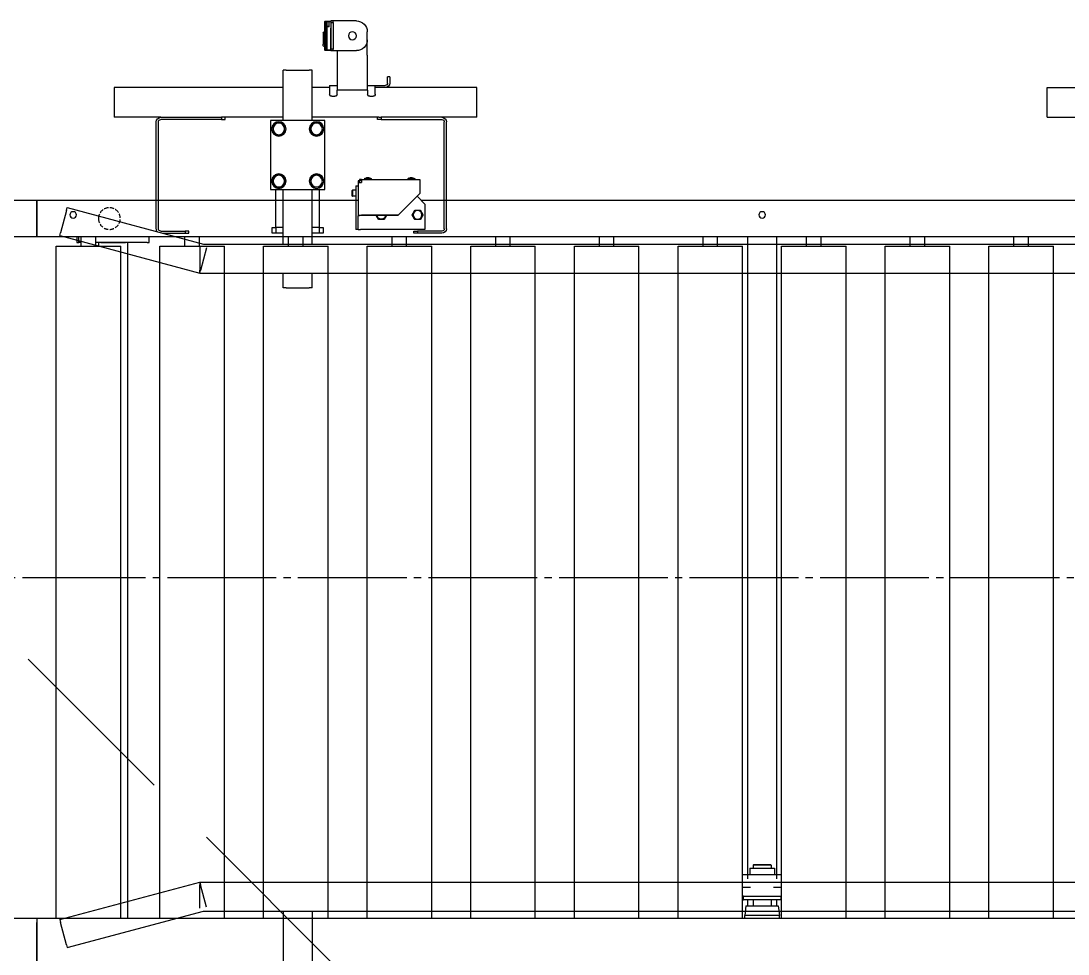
# Model space of a CAD drawing. Header units: millimetres. Extents: x -383313 to -161684, y -117025 to 99224.
# Drawn here: x -345357 to -343914, y -11153 to -9866 of the extents above; entities that cross this region are included whole.
import ezdxf

# ---------------------------------------------------------------- set-up
doc = ezdxf.new("R2010")
doc.units = ezdxf.units.MM
doc.header["$MEASUREMENT"] = 0
for name, pattern in [('DASHED', [0.75, 0.5, -0.25]), ('ESKD_shtrih', [4, 3, -1]), ('ESKD_shtrihpunktir', [18, 15, -1, 1, -1])]:
    doc.linetypes.add(name, pattern=pattern)
doc.layers.add('PDF_Geometry', color=7, linetype='Continuous')
doc.layers.add('PV-3401', color=7, linetype='Continuous')

# ---------------------------------------------------------------- blocks, each defined once
blk = doc.blocks.new('A$Cdbab0bab')
at = {"color": 3}
for p, q in [((1472, 549.1), (1472, 544.8)), ((1552.3, 549.1), (1472, 549.1)), ((1479, 550.1), (1479, 549.1)), ((1480, 550.7), (1479.4, 550.4)), ((1481.3, 550.5), (1481.3, 549.1)), ((1482.2, 551.7), (1481.4, 550.9)), ((1485.1, 551.7), (1485.9, 550.9)), ((1486, 550.5), (1486, 549.1)), ((1487.3, 550.7), (1487.9, 550.4)), ((1488.3, 550.1), (1488.3, 549.1)), ((1539, 550.1), (1539, 549.1)), ((1540, 550.7), (1539.4, 550.4)), ((1541.3, 550.5), (1541.3, 549.1)), ((1542.2, 551.7), (1541.4, 550.9)), ((1545.1, 551.7), (1545.9, 550.9)), ((1546, 550.5), (1546, 549.1)), ((1547.3, 550.7), (1547.9, 550.4)), ((1548.3, 550.1), (1548.3, 549.1)), ((1552.3, 549.1), (1555, 549.1)), ((1552.3, 549.1), (1552.3, 544.8)), ((1555, 549.1), (1555, 547.1)), ((1472, 544.8), (1472, 529.6)), ((1552.3, 547.1), (1555, 547.1)), ((1555, 547.1), (1557, 547.1)), ((1555, 544.7), (1555, 547.1)), ((1557, 547.1), (1557, 544.4)), ((1557, 544.4), (1557, 499.3)), ((1560, 540), (1557, 540)), ((1560, 540), (1560, 520)), ((1560, 534.2), (1564.7, 534.2)), ((1564.7, 534.2), (1564.7, 525.7)), ((1565, 533.9), (1564.7, 534.2)), ((0, 478), (0, 520)), ((0, 520), (470, 520)), ((560, 520), (1470, 520)), ((1465, 515), (1475.7, 525.7)), ((1472, 529.6), (1472, 529.4)), ((1502, 499.7), (1472, 529.6)), ((1472, 529.4), (1502, 499.5)), ((1557, 520), (1560, 520)), ((1560, 525.7), (1564.7, 525.7)), ((1560, 520), (1560, 480)), ((1560, 520), (2000, 520)), ((1565, 526), (1564.7, 525.7)), ((1565, 526), (1565, 533.9)), ((2000, 520), (2000, 478)), ((1465, 515), (1465, 480)), ((1502, 499.7), (1552.3, 499.7)), ((1502, 499.5), (1502, 499.7)), ((1552.3, 499.5), (1502, 499.5)), ((1555, 498.8), (1555, 499.3)), ((1555, 498.8), (1557, 498.8)), ((1557, 499.3), (1557, 498.8)), ((1557, 480), (1557, 498.8)), ((0, 470), (0, 478)), ((1465, 480), (1553.7, 480)), ((1557, 480), (1553.7, 480)), ((1557, 480), (1560, 480)), ((2000, 478), (2000, 470)), ((0, 470), (1865, 470)), ((632.8, 457), (632.8, 470)), ((652.8, 457), (652.8, 470)), ((775.7, 457), (775.7, 470)), ((795.7, 457), (795.7, 470)), ((918.6, 457), (918.6, 470)), ((938.6, 457), (938.6, 470)), ((980, 470), (980, -416)), ((1020, 470), (1020, -416)), ((1061.4, 457), (1061.4, 470)), ((1081.4, 457), (1081.4, 470)), ((1204.3, 457), (1204.3, 470)), ((1224.3, 457), (1224.3, 470)), ((1347.2, 457), (1347.2, 470)), ((1367.2, 457), (1367.2, 470)), ((1490.1, 457), (1490.1, 470)), ((1510.1, 457), (1510.1, 470)), ((1632.9, 457), (1632.9, 470)), ((1652.9, 457), (1652.9, 470)), ((1775.8, 457), (1775.8, 470)), ((1795.8, 457), (1795.8, 470)), ((1845, 462), (1845, 470)), ((1865, 470), (2000, 470)), ((1918.7, 457), (1918.7, 470)), ((1938.7, 457), (1938.7, 470)), ((1942, 462), (1942, 470)), ((1945, 470), (1945, 462)), ((642.8, 457), (598.3, 457)), ((598.3, -470), (598.3, 457)), ((687.3, 457), (642.8, 457)), ((687.3, -470), (687.3, 457)), ((785.7, 457), (741.2, 457)), ((741.2, -470), (741.2, 457)), ((830.2, 457), (785.7, 457)), ((830.2, -470), (830.2, 457)), ((928.6, 457), (884.1, 457)), ((884.1, -470), (884.1, 457)), ((973.1, 457), (928.6, 457)), ((973.1, -470), (973.1, 457)), ((1071.4, 457), (1026.9, 457)), ((1026.9, -470), (1026.9, 457)), ((1115.9, 457), (1071.4, 457)), ((1115.9, -470), (1115.9, 457)), ((1214.3, 457), (1169.8, 457)), ((1169.8, -470), (1169.8, 457)), ((1258.8, 457), (1214.3, 457)), ((1258.8, -470), (1258.8, 457)), ((1357.2, 457), (1312.7, 457)), ((1312.7, -470), (1312.7, 457)), ((1401.7, 457), (1357.2, 457)), ((1401.7, -470), (1401.7, 457)), ((1500.1, 457), (1455.6, 457)), ((1455.6, 104), (1455.6, 457)), ((1544.6, 457), (1500.1, 457)), ((1544.6, 104), (1544.6, 457)), ((1642.9, 457), (1598.4, 457)), ((1598.4, -470), (1598.4, 457)), ((1687.4, 457), (1642.9, 457)), ((1687.4, -470), (1687.4, 457)), ((1785.8, 457), (1741.3, 457)), ((1741.3, -470), (1741.3, 457)), ((1830.3, 457), (1785.8, 457)), ((1830.3, -470), (1830.3, 457)), ((1848, 462), (1845, 462)), ((1848, 462), (1855, 462)), ((1848, 462), (1865, 462)), ((1865, 462), (1918.7, 462)), ((1875, 462), (1875, -470)), ((1912, 462), (1878, 462)), ((1928.7, 457), (1884.2, 457)), ((1884.2, -470), (1884.2, 457)), ((1915, 462), (1915, 457)), ((1973.2, 457), (1928.7, 457)), ((1938.7, 462), (1942, 462)), ((1945, 462), (1942, 462)), ((1973.2, -470), (1973.2, 457)), ((1455.6, -470), (1455.6, 104)), ((1544.6, -470), (1544.6, 104)), ((1016.9, -401.2), (983.1, -401.2)), ((983.1, -401.2), (983.1, -410)), ((988.5, -396.2), (987.5, -397.2)), ((987.5, -397.2), (1012.5, -397.2)), ((987.5, -397.2), (987.5, -401.2)), ((1011.5, -396.2), (988.5, -396.2)), ((1011.5, -396.2), (1012.5, -397.2)), ((1012.5, -397.2), (1012.5, -401.2)), ((1016.9, -401.2), (1016.9, -410)), ((1026.9, -410), (973.1, -410)), ((973.1, -428), (984.1, -428)), ((1015.9, -428), (1026.9, -428)), ((973.1, -440), (974.2, -440)), ((974.2, -445), (973.1, -445)), ((974.2, -440), (974.2, -445)), ((1025.8, -440), (974.2, -440)), ((974.2, -445), (1025.8, -445)), ((980, -445), (980, -453)), ((987.5, -445), (987.5, -453)), ((1012.5, -445), (1012.5, -453)), ((1020, -445), (1020, -453)), ((1025.8, -445), (1025.8, -440)), ((1025.8, -440), (1026.9, -440)), ((1026.9, -445), (1025.8, -445)), ((977.6, -453), (976, -466.6)), ((1022.4, -453), (977.6, -453)), ((1022.4, -453), (1024, -466.6)), ((0, -470), (0, -476.3)), ((2000, -470), (0, -470)), ((0, -580), (0, -476.3)), ((976, -466.6), (1024, -466.6)), ((976, -470), (976, -466.6)), ((1024, -470), (1024, -466.6)), ((2000, -470), (2000, -476.3)), ((2000, -476.3), (2000, -580))]:
    blk.add_line(p, q, dxfattribs=at)
at = {"color": 1, "linetype": 'ESKD_shtrihpunktir', "ltscale": 10}
blk.add_line((2000, 0), (0, 0), dxfattribs=at)
at = {"color": 3}
for centre, radius in [((1475, 500), 6), ((1000, 500), 4.5), ((1950, 500), 4.5)]:
    blk.add_circle(centre, radius, dxfattribs=at)
at = {"color": 94, "linetype": 'ESKD_shtrih', "ltscale": 2}
blk.add_circle((1900, 495), 15, dxfattribs=at)
at = {"color": 3}
blk.add_arc((1525, 500), 6, 184.8667, 355.1333, dxfattribs=at)
for centre, major_axis, start_param, end_param in [((1483.6, 550.7), (3.7, 0), 0.152121, 2.989472), ((1483.6, 551.7), (-1.5, 0), 3.229193, 6.195585), ((1543.6, 550.7), (3.7, 0), 0.152121, 2.989472), ((1543.6, 551.7), (-1.5, 0), 3.229193, 6.195585), ((1552.3, 544.4), (-4.7, 0), 3.141593, 4.712389), ((1552.3, 499.3), (-4.7, 0), 3.141593, 4.712389), ((1552.3, 499.3), (-2.7, 0), 3.141593, 4.712389)]:
    blk.add_ellipse(centre, major_axis=major_axis, ratio=0.087156, start_param=start_param, end_param=end_param, dxfattribs=at)
for points, weights in [([(1481.3, 550.5), (1480.2, 551), (1479, 550.1)], [1.10447333225, 1.27533595138, 1.10447333224]), ([(1486, 550.5), (1483.6, 551.2), (1481.3, 550.5)], [1.10447333225, 1.27533595138, 1.10447333224]), ([(1488.3, 550.1), (1487.1, 551), (1486, 550.5)], [1.10447333225, 1.27533595138, 1.10447333224]), ([(1541.3, 550.5), (1540.2, 551), (1539, 550.1)], [1.10447333225, 1.27533595138, 1.10447333224]), ([(1546, 550.5), (1543.6, 551.2), (1541.3, 550.5)], [1.10447333225, 1.27533595138, 1.10447333224]), ([(1548.3, 550.1), (1547.1, 551), (1546, 550.5)], [1.10447333225, 1.27533595138, 1.10447333224]), ([(1471.2, 506.5), (1469.4, 503.2), (1467.5, 500)], [1.2245094272, 1.41394169484, 1.2245094272]), ([(1478.8, 506.5), (1475, 506.5), (1471.2, 506.5)], [1.2245094272, 1.41394169484, 1.2245094272]), ([(1482.5, 500), (1480.6, 503.2), (1478.8, 506.5)], [1.2245094272, 1.41394169484, 1.2245094272]), ([(1467.5, 500), (1469.4, 496.7), (1471.2, 493.5)], [1.2245094272, 1.41394169484, 1.2245094272]), ([(1471.2, 493.5), (1475, 493.5), (1478.8, 493.5)], [1.2245094272, 1.41394169484, 1.2245094272]), ([(1478.8, 493.5), (1480.6, 496.7), (1482.5, 500)], [1.2245094272, 1.41394169484, 1.2245094272]), ([(1517.8, 499.5), (1519.5, 496.6), (1521.2, 493.5)], [1.24912025387, 1.40071239218, 1.2245094272]), ([(1521.2, 493.5), (1525, 493.5), (1528.8, 493.5)], [1.2245094272, 1.41394169484, 1.2245094272]), ([(1528.8, 493.5), (1530.5, 496.6), (1532.2, 499.5)], [1.2245094272, 1.40071239218, 1.24912025387])]:
    blk.add_rational_spline(points, weights, degree=2, dxfattribs=at)
blk = doc.blocks.new('A$Cf5759c35')
at = {"layer": 'PDF_Geometry', "color": 8, "lineweight": 13}
for points in [[(13288.3, 7344.8), (13114.7, 7518.4)], [(13538, 7095.1), (13360.2, 7272.9)]]:
    blk.add_lwpolyline(points, dxfattribs=at)
blk = doc.blocks.new('*U205')
at = {"layer": 'PV-3401'}
for p, q in [((13830.6, -4252.2), (13830.6, -4116.7)), ((13870.6, -4252.2), (13870.6, -4116.7)), ((13531.8, -4205.7), (13523.5, -4236.6)), ((13531.8, -4205.7), (13532.8, -4201.8)), ((13532.8, -4201.8), (13720.9, -4252.2)), ((13522.4, -4240.4), (13523.5, -4236.6)), ((13522.4, -4240.4), (13715.6, -4292.2)), ((13715.6, -4256.2), (13715.6, -4288.2)), ((13724.9, -4257.4), (13716.7, -4288.3)), ((13720.9, -4252.2), (15260.4, -4252.2)), ((13715.6, -4292.2), (13715.6, -4288.2)), ((13715.6, -4292.2), (13716.7, -4288.3)), ((13715.6, -4292.2), (15265.6, -4292.2)), ((13834.6, -5112.2), (13830.6, -5112.2)), ((13830.6, -5112.2), (13830.6, -5132.2)), ((13834.6, -5112.2), (13866.6, -5112.2)), ((13870.6, -5112.2), (13866.6, -5112.2)), ((13870.6, -5112.2), (13870.6, -5132.2)), ((13522.4, -5184), (13715.6, -5132.2)), ((13715.6, -5132.2), (15265.6, -5132.2)), ((13715.6, -5132.2), (13715.6, -5136.2)), ((13715.6, -5132.2), (13716.7, -5136.1)), ((13715.6, -5168.2), (13715.6, -5136.2)), ((13724.9, -5167), (13716.7, -5136.1)), ((13532.8, -5222.6), (13720.9, -5172.2)), ((13720.9, -5172.2), (15260.4, -5172.2)), ((13830.6, -5172.2), (13830.6, -5247.7)), ((13870.6, -5172.2), (13870.6, -5247.7)), ((13522.4, -5184), (13523.5, -5187.8)), ((13531.8, -5218.7), (13523.5, -5187.8)), ((13655.6, -5193.5), (13655.6, -5340.9)), ((13658.6, -5193.5), (13658.6, -5340.9)), ((13661.9, -5190.2), (13695.6, -5190.2)), ((13664.9, -5187.2), (13695.6, -5187.2)), ((13695.6, -5187.2), (13700.6, -5187.2)), ((13695.6, -5190.2), (13695.6, -5187.2)), ((13700.6, -5190.2), (13695.6, -5190.2)), ((13700.6, -5187.2), (13700.6, -5190.2)), ((13820.6, -5187.2), (13815.6, -5187.2)), ((13815.6, -5187.2), (13815.6, -5195.2)), ((13815.6, -5195.2), (13820.6, -5195.2)), ((13830.6, -5187.2), (13820.6, -5187.2)), ((13820.6, -5195.2), (13820.6, -5187.2)), ((13820.6, -5195.2), (13820.6, -5247.7)), ((13830.6, -5195.2), (13820.6, -5195.2)), ((13880.6, -5187.2), (13870.6, -5187.2)), ((13880.6, -5195.2), (13870.6, -5195.2)), ((13885.6, -5187.2), (13880.6, -5187.2)), ((13880.6, -5187.2), (13880.6, -5195.2)), ((13880.6, -5195.2), (13880.6, -5247.7)), ((13880.6, -5195.2), (13885.6, -5195.2)), ((13885.6, -5195.2), (13885.6, -5187.2)), ((14010.6, -5187.2), (14010.6, -5190.2)), ((14015.6, -5187.2), (14010.6, -5187.2)), ((14010.6, -5190.2), (14015.6, -5190.2)), ((14015.6, -5190.2), (14015.6, -5187.2)), ((14049.3, -5187.2), (14015.6, -5187.2)), ((14049.3, -5190.2), (14015.6, -5190.2)), ((14052.6, -5193.5), (14052.6, -5340.9)), ((14055.6, -5193.5), (14055.6, -5340.9)), ((13531.8, -5218.7), (13532.8, -5222.6)), ((13813.1, -5342.7), (13813.1, -5247.7)), ((13813.1, -5247.7), (13888.1, -5247.7)), ((13888.1, -5247.7), (13888.1, -5342.7)), ((13597.4, -5350.7), (13597.4, -5347.2)), ((13661.9, -5347.2), (13597.4, -5347.2)), ((13597.4, -5384.7), (13597.4, -5350.7)), ((13745.6, -5344.2), (13661.9, -5344.2)), ((13661.9, -5347.2), (13745.6, -5347.2)), ((13745.6, -5344.2), (13750.6, -5344.2)), ((13745.6, -5347.2), (13745.6, -5344.2)), ((13748.6, -5347.2), (13745.6, -5347.2)), ((13830.6, -5347.2), (13748.6, -5347.2)), ((13750.6, -5344.2), (13750.6, -5347.2)), ((13888.1, -5342.7), (13813.1, -5342.7)), ((13830.6, -5342.7), (13830.6, -5412.2)), ((13870.6, -5342.7), (13870.6, -5412.2)), ((13962.6, -5347.2), (13870.6, -5347.2)), ((13965.6, -5344.2), (13960.6, -5344.2)), ((13960.6, -5344.2), (13960.6, -5347.2)), ((13962.6, -5347.2), (13965.6, -5347.2)), ((13965.6, -5344.2), (14049.3, -5344.2)), ((13965.6, -5347.2), (13965.6, -5344.2)), ((14049.3, -5347.2), (13965.6, -5347.2)), ((14097.4, -5347.2), (14049.3, -5347.2)), ((14097.4, -5347.2), (14097.4, -5350.7)), ((14097.4, -5350.7), (14097.4, -5384.7)), ((14883.9, -5347.2), (14931.9, -5347.2)), ((14883.9, -5347.2), (14883.9, -5350.7)), ((14883.9, -5350.7), (14883.9, -5384.7)), ((13597.4, -5388.2), (13597.4, -5384.7)), ((13894.5, -5384.9), (13894.5, -5379.2)), ((13894.5, -5391.2), (13894.5, -5384.9)), ((13897.5, -5376.2), (13902, -5376.2)), ((13905, -5379.2), (13905, -5384.9)), ((13905, -5391.2), (13905, -5384.9)), ((13905.5, -5385.2), (13946.5, -5385.2)), ((13905.5, -5385.2), (13905.5, -5387)), ((13946.5, -5387), (13946.5, -5385.2)), ((13947, -5384.9), (13947, -5379.2)), ((13947, -5384.9), (13947, -5391.2)), ((13950, -5376.2), (13954.5, -5376.2)), ((13957.5, -5379.2), (13957.5, -5384.9)), ((13957.5, -5384.9), (13957.5, -5391.2)), ((14097.4, -5384.7), (14097.4, -5388.2)), ((14883.9, -5384.7), (14883.9, -5388.2)), ((13830.6, -5388.2), (13597.4, -5388.2)), ((13894.5, -5388.2), (13870.6, -5388.2)), ((13894.5, -5391.2), (13905, -5391.2)), ((13905.5, -5388.2), (13905, -5388.2)), ((13905, -5391.2), (13905.5, -5391.2)), ((13905.5, -5387), (13905.5, -5428.3)), ((13946.5, -5428.3), (13946.5, -5387)), ((13947, -5388.2), (13946.5, -5388.2)), ((13946.5, -5391.2), (13947, -5391.2)), ((13947, -5391.2), (13957.5, -5391.2)), ((14097.4, -5388.2), (13957.5, -5388.2)), ((13957.5, -5391.2), (13971.2, -5391.2)), ((13974.5, -5394.5), (13974.5, -5400.2)), ((13977.5, -5400.2), (13977.5, -5394.5)), ((14883.9, -5388.2), (15023.8, -5388.2)), ((13834.6, -5412.2), (13830.6, -5412.2)), ((13834.6, -5412.2), (13866.6, -5412.2)), ((13870.6, -5412.2), (13866.6, -5412.2)), ((13974.5, -5400.2), (13974.5, -5403.2)), ((13977.5, -5403.2), (13974.5, -5403.2)), ((13977.5, -5403.2), (13977.5, -5400.2)), ((13905.5, -5428.3), (13905.5, -5432.8)), ((13946.5, -5432.8), (13946.5, -5428.3)), ((13888.3, -5439.4), (13888, -5439.7)), ((13888, -5439.7), (13888, -5440.6)), ((13888, -5440.6), (13888.3, -5440.4)), ((13888, -5440.6), (13888, -5471.8)), ((13890.8, -5439.4), (13888.3, -5439.4)), ((13888.3, -5440.4), (13888.3, -5439.4)), ((13888.3, -5440.4), (13890.8, -5440.4)), ((13888.3, -5471.9), (13888.3, -5440.4)), ((13896.1, -5439.4), (13890.8, -5439.4)), ((13890.8, -5440.4), (13890.8, -5439.4)), ((13890.8, -5440.4), (13890.8, -5439.4)), ((13890.8, -5439.5), (13890.8, -5439.5)), ((13890.8, -5440.4), (13896.1, -5440.4)), ((13890.8, -5440.4), (13890.8, -5471.9)), ((13890.8, -5440.4), (13890.8, -5440.4)), ((13890.8, -5471.9), (13890.8, -5440.4)), ((13896.5, -5439.4), (13896.1, -5439.4)), ((13896.1, -5440.4), (13896.1, -5439.4)), ((13896.5, -5440.1), (13896.1, -5440.1)), ((13896.1, -5440.4), (13896.1, -5470)), ((13896.5, -5439.2), (13899.5, -5439.2)), ((13896.5, -5441.2), (13896.5, -5439.2)), ((13899.5, -5441.2), (13896.5, -5441.2)), ((13896.5, -5478.2), (13896.5, -5441.2)), ((13899.5, -5439.2), (13899.5, -5441.2)), ((13899.5, -5439.2), (13902.8, -5439.2)), ((13899.5, -5478.2), (13899.5, -5441.2)), ((13902.8, -5439.2), (13931.5, -5439.2)), ((13905.5, -5432.8), (13905.5, -5439.2)), ((13946.5, -5432.8), (13946.5, -5454.2)), ((13885.9, -5445.8), (13885.9, -5446)), ((13885.9, -5445.8), (13885.9, -5445.8)), ((13885.9, -5446), (13885.9, -5448)), ((13885.9, -5450), (13885.9, -5448)), ((13885.9, -5463.5), (13885.9, -5450)), ((13886.9, -5450), (13885.9, -5450)), ((13885.9, -5450), (13885.9, -5450)), ((13885.9, -5450), (13886.9, -5450)), ((13886.1, -5450), (13886.1, -5450)), ((13886.7, -5450), (13886.7, -5450)), ((13886.9, -5445), (13888, -5445)), ((13886.9, -5450), (13887.2, -5450)), ((13886.9, -5450), (13887.2, -5450)), ((13887.2, -5447.9), (13887.2, -5450)), ((13887.2, -5448), (13887.2, -5447.9)), ((13887.2, -5448), (13887.2, -5450)), ((13887.2, -5450), (13887.2, -5450)), ((13887.4, -5447.7), (13887.3, -5447.7)), ((13888, -5447.7), (13887.4, -5447.7)), ((13887.4, -5447.7), (13888, -5447.7)), ((13887.7, -5461.5), (13887.7, -5454.5)), ((13887.9, -5451.5), (13887.9, -5450.2)), ((13887.9, -5452.7), (13887.9, -5451.5)), ((13896.5, -5448.5), (13896.1, -5448.5)), ((13896.5, -5450), (13896.1, -5450)), ((13896.1, -5450), (13896.5, -5450)), ((13896.2, -5450), (13896.2, -5450)), ((13946.5, -5454.2), (13946.5, -5465.2)), ((13885.9, -5463.6), (13885.9, -5464)), ((13885.9, -5464), (13885.9, -5463.9)), ((13888, -5465), (13886.9, -5465)), ((13888, -5458.4), (13888, -5458.3)), ((13888, -5458.4), (13888, -5458.4)), ((13888, -5471.8), (13888, -5472.6)), ((13888, -5471.8), (13888.3, -5471.9)), ((13890.8, -5471.9), (13888.3, -5471.9)), ((13888.3, -5472.9), (13888.3, -5471.9)), ((13894, -5471.9), (13890.8, -5471.9)), ((13890.8, -5472.9), (13890.8, -5471.9)), ((13890.8, -5471.9), (13890.8, -5471.9)), ((13890.8, -5472.9), (13890.8, -5471.9)), ((13894, -5471.9), (13894, -5478.9)), ((13896.5, -5470), (13896.1, -5470)), ((13888, -5472.6), (13888, -5478.8)), ((13888, -5472.6), (13888.3, -5472.9)), ((13888, -5478.8), (13888, -5479.6)), ((13888, -5478.8), (13888.3, -5478.9)), ((13888, -5479.6), (13888.3, -5479.9)), ((13888.3, -5472.9), (13890.8, -5472.9)), ((13888.3, -5478.9), (13888.3, -5472.9)), ((13890.8, -5478.9), (13888.3, -5478.9)), ((13888.3, -5479.9), (13888.3, -5478.9)), ((13888.3, -5479.9), (13890.8, -5479.9)), ((13890.8, -5472.9), (13894, -5472.9)), ((13890.8, -5472.9), (13890.8, -5478.9)), ((13890.8, -5472.9), (13890.8, -5472.9)), ((13890.8, -5478.9), (13890.8, -5472.9)), ((13894, -5478.9), (13890.8, -5478.9)), ((13890.8, -5479.9), (13890.8, -5478.9)), ((13890.8, -5478.9), (13890.8, -5478.9)), ((13890.8, -5479.9), (13890.8, -5478.9)), ((13890.8, -5479.9), (13894, -5479.9)), ((13890.8, -5479.9), (13890.8, -5479.9)), ((13896.5, -5478.9), (13894, -5478.9)), ((13894, -5478.9), (13894, -5479.9)), ((13894, -5479.9), (13896.5, -5479.9)), ((13896.5, -5478.2), (13899.5, -5478.2)), ((13896.5, -5480.2), (13896.5, -5478.2)), ((13896.5, -5479.9), (13896.5, -5478.9)), ((13899.5, -5480.2), (13896.5, -5480.2)), ((13899.5, -5478.2), (13899.5, -5480.2)), ((13902.8, -5480.2), (13899.5, -5480.2)), ((13931.5, -5480.2), (13902.8, -5480.2))]:
    blk.add_line(p, q, dxfattribs=at)
for centre, radius in [((13824.6, -5259.2), 10), ((13824.6, -5259.2), 8), ((13876.6, -5259.2), 10), ((13876.6, -5259.2), 8), ((13824.6, -5331.2), 10), ((13824.6, -5331.2), 8), ((13876.6, -5331.2), 10), ((13876.6, -5331.2), 8), ((13926, -5459.7), 5.5)]:
    blk.add_circle(centre, radius, dxfattribs=at)
for centre, radius, start, end in [((13661.9, -5193.5), 6.3, 137.5118, 180), ((13661.9, -5193.5), 3.3, 90, 180), ((14049.3, -5193.5), 6.3, 0, 90), ((14049.3, -5193.5), 3.3, 0, 90), ((13661.9, -5340.9), 6.3, 180, 270), ((13661.9, -5340.9), 3.3, 180, 270), ((14049.3, -5340.9), 3.3, -90, 0), ((14049.3, -5340.9), 6.3, 270, 360), ((13897.5, -5379.2), 3, 90, 180), ((13902, -5379.2), 3, 0, 90), ((13950, -5379.2), 3, 90, 180), ((13954.5, -5379.2), 3, 0, 90), ((13971.2, -5394.5), 6.3, 0, 90), ((13971.2, -5394.5), 3.3, 0, 90), ((13931.5, -5454.2), 15, 0, 90), ((13886.9, -5446), 1, 90, 180), ((13887.4, -5447.9), 0.2, 90, 180), ((13888.7, -5454.5), 1, 134.427, 180), ((13889.2, -5451.5), 1.8, 131.8103, 136.2383), ((13889.2, -5451.5), 1.8, 223.7617, 228.1897), ((13886.9, -5464), 1, 180, 270), ((13888.7, -5461.5), 1, 180, 225.573), ((13895.5, -5464), 1, 306.8699, 351.8904), ((13931.5, -5465.2), 15, -90, 0)]:
    blk.add_arc(centre, radius, start, end, dxfattribs=at)
for points in [[(13814.8, -5259.2), (13817.3, -5254.9), (13819.7, -5250.7)], [(13819.7, -5250.7), (13824.6, -5250.7), (13829.5, -5250.7)], [(13829.5, -5250.7), (13832, -5254.9), (13834.4, -5259.2)], [(13871.7, -5250.7), (13869.3, -5254.9), (13866.8, -5259.2)], [(13881.5, -5250.7), (13876.6, -5250.7), (13871.7, -5250.7)], [(13886.4, -5259.2), (13884, -5254.9), (13881.5, -5250.7)], [(13819.7, -5267.7), (13817.3, -5263.4), (13814.8, -5259.2)], [(13829.5, -5267.7), (13824.6, -5267.7), (13819.7, -5267.7)], [(13834.4, -5259.2), (13832, -5263.4), (13829.5, -5267.7)], [(13866.8, -5259.2), (13869.3, -5263.4), (13871.7, -5267.7)], [(13871.7, -5267.7), (13876.6, -5267.7), (13881.5, -5267.7)], [(13881.5, -5267.7), (13884, -5263.4), (13886.4, -5259.2)], [(13819.7, -5322.7), (13817.3, -5326.9), (13814.8, -5331.2)], [(13829.5, -5322.7), (13824.6, -5322.7), (13819.7, -5322.7)], [(13834.4, -5331.2), (13832, -5326.9), (13829.5, -5322.7)], [(13866.8, -5331.2), (13869.3, -5326.9), (13871.7, -5322.7)], [(13871.7, -5322.7), (13876.6, -5322.7), (13881.5, -5322.7)], [(13881.5, -5322.7), (13884, -5326.9), (13886.4, -5331.2)], [(13814.8, -5331.2), (13817.3, -5335.4), (13819.7, -5339.7)], [(13819.7, -5339.7), (13824.6, -5339.7), (13829.5, -5339.7)], [(13829.5, -5339.7), (13832, -5335.4), (13834.4, -5331.2)], [(13871.7, -5339.7), (13869.3, -5335.4), (13866.8, -5331.2)], [(13881.5, -5339.7), (13876.6, -5339.7), (13871.7, -5339.7)], [(13886.4, -5331.2), (13884, -5335.4), (13881.5, -5339.7)]]:
    blk.add_rational_spline(points, [1.22364575665, 1.41294441399, 1.22364575665], degree=2, dxfattribs=at)
for points, knots in [([(13887.2, -5447.9), (13887.2, -5447.9), (13887.2, -5447.8), (13887.2, -5447.8), (13887.2, -5447.8), (13887.2, -5447.7), (13887.3, -5447.7), (13887.3, -5447.7), (13887.3, -5447.7), (13887.4, -5447.7)], [-0.09048, -0.09048, -0.09048, -0.09048, -0.08293134, -0.08293134, -0.07538268, -0.07538268, -0.06784607, -0.06784607, -0.06030946, -0.06030946, -0.06030946, -0.06030946]), ([(13885.9, -5464), (13885.9, -5463.9), (13885.9, -5463.8), (13885.9, -5463.7), (13885.9, -5463.6), (13885.9, -5463.5)], [0, 0, 0, 0, 0.5, 0.5, 1, 1, 1, 1]), ([(13885.9, -5464), (13885.9, -5464), (13885.9, -5464), (13885.9, -5464), (13885.9, -5464), (13885.9, -5464)], [-0.74236815, -0.74236815, -0.74236815, -0.74236815, -0.70256014, -0.70256014, -0.69530144, -0.69530144, -0.69530144, -0.69530144])]:
    blk.add_open_spline(points, degree=3, knots=knots, dxfattribs=at)

msp = doc.modelspace()

# ---------------------------------------------------------------- block references
at = {"ltscale": 100}
msp.add_blockref('A$Cf5759c35', (-358461.97282, -18264.93104), dxfattribs=at)
at = {"linetype": 'DASHED', "xscale": -1}
for p in [(-345335.51332, -10633.59915), (-343335.51332, -10633.59915)]:
    msp.add_blockref('A$Cdbab0bab', p, dxfattribs=at)
at = {"layer": 'PV-3401', "xscale": -1, "rotation": 180}
msp.add_blockref('*U205', (-358826.44461, -15346.14729), dxfattribs=at)

doc.saveas('drawing.dxf')
